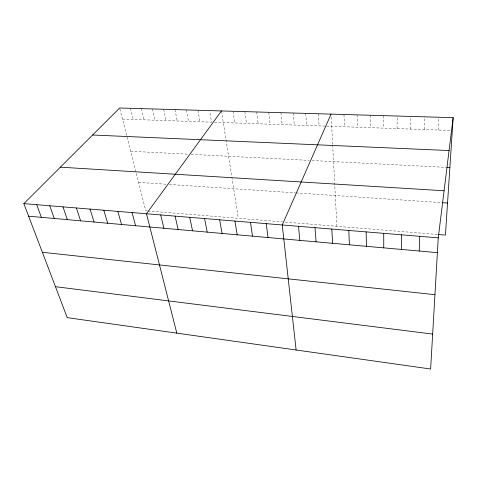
<?xml version="1.0" encoding="UTF-8"?>
<svg xmlns="http://www.w3.org/2000/svg" width="477" height="477" viewBox="0 0 477 477"><rect width="100%" height="100%" fill="white"/><g stroke="black" fill="none" stroke-linecap="round" stroke-linejoin="round"><path stroke-width="0.36" stroke-dasharray="2.38 1.79" d="M397.067 128.593L397.216 116.036M410.625 129.064L410.935 116.436M424.345 129.541L424.834 116.835M438.238 130.024L438.9 117.247M122.494 119.077L211.573 122.166L209.749 111.326M214.501 122.267L325.761 126.125M326.506 126.149L450.825 130.459M130.662 151.257L188.266 154.202M191.199 154.351L309.287 160.385M312.125 160.528L446.305 167.379M138.569 182.387L167.057 184.289M169.275 184.438L295.329 192.863M296.044 192.911L441.738 202.642M147.196 210.912L145.789 210.798L119.673 107.993M147.9 210.971L282.45 221.883M285.371 222.121L437.278 234.44M130.477 108.309L133.196 119.447M141.407 108.625L144.018 119.822M152.455 108.947L154.959 120.204M163.629 109.269L166.032 120.586M174.928 109.597L177.223 120.973M186.364 109.925L188.54 121.367M197.925 110.265L199.988 121.766M221.459 110.944L231.739 176.401M231.852 177.122L238.321 218.305M233.08 111.284L234.791 122.971M244.838 111.624L246.418 123.376M256.727 111.964L258.188 123.781M268.76 112.316L270.083 124.193M280.929 112.667L282.122 124.61M293.242 113.025L294.303 125.034M305.697 113.383L306.622 125.463M318.302 113.753L319.083 125.892M331.211 116.99L332.63 144.287M332.672 145.008L336.899 226.295M343.977 114.492L344.46 126.775M357.04 114.874L357.374 127.222M370.271 115.255L370.45 127.675M383.657 115.643L383.675 128.134"/><path stroke-width="0.72" d="M401.342 249.429L401.604 234.821M419.223 251.027L419.778 236.324M453.15 117.658L438.25 237.85L430.63 369.007L67.233 317.646L23.85 203.631L119.673 107.993L453.15 117.658L445.435 235.095L438.762 234.559M331.062 114.122L282.253 224.971L296.11 349.993M221.459 110.944L146.481 213.756L176.806 333.131M92.604 135.015L449.072 150.547M447.021 167.415L449.871 167.564M60.382 167.171L444.087 190.764M442.465 202.695L447.539 203.029M23.85 203.631L438.25 237.85M28.632 216.194L437.391 252.649M42.364 252.291L434.946 294.685M55.451 286.689L432.657 334.079M36.711 204.693L41.356 217.327M49.757 205.772L54.253 218.478M62.982 206.863L67.335 219.647M76.403 207.972L80.601 220.827M90.016 209.093L94.058 222.026M103.825 210.238L107.707 223.248M117.831 211.394L121.546 224.482M132.051 212.563L135.593 225.734M160.689 214.93L163.879 228.256M175.107 216.123L178.112 229.526M189.739 217.327L192.553 230.814M204.585 218.555L207.203 232.12M219.653 219.802L222.073 233.444M234.952 221.06L237.164 234.791M250.479 222.348L252.476 236.157M266.244 223.647L268.02 237.54M298.507 226.313L299.824 240.378M315.017 227.672L316.09 241.827M331.789 229.061L332.612 243.3M348.83 230.469L349.391 244.796M366.139 231.894L366.437 246.317M383.729 233.348L383.752 247.861"/></g></svg>
